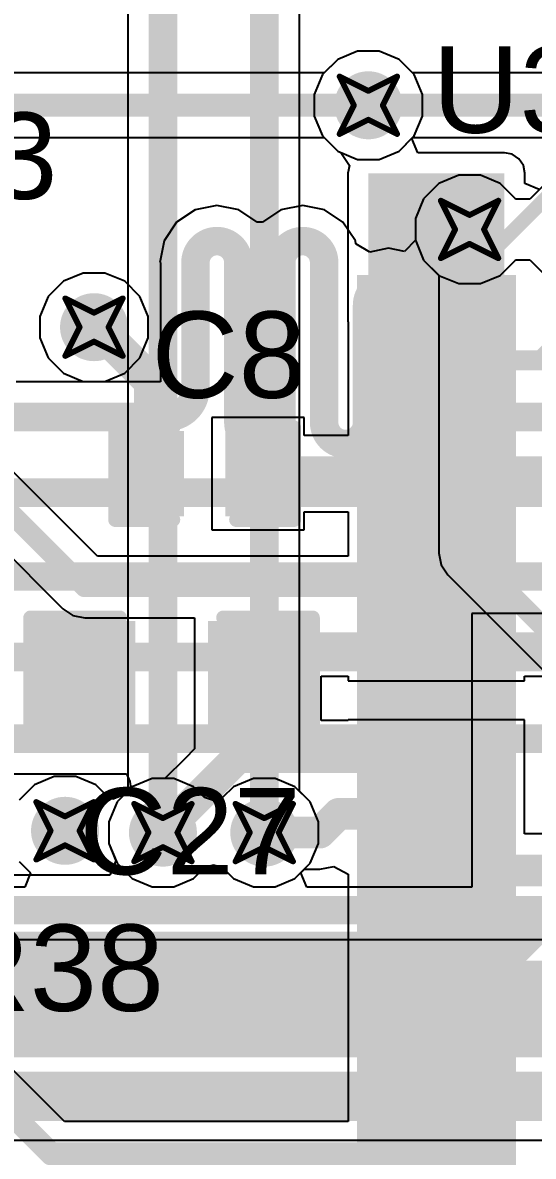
# Model space of a CAD drawing. Header units: inches. Extents: x -3 to 488, y -11 to 93.
# Drawn here: x 88.64 to 93.14, y 19.81 to 29.81 of the extents above; entities that cross this region are included whole.
import ezdxf

# ---------------------------------------------------------------- set-up
doc = ezdxf.new("R2010")
doc.units = ezdxf.units.IN
for name, color, linetype in [('Bottom Layer', 5, 'Continuous'), ('Drill Drawing', 1, 'Continuous'), ('Layer 1', 16, 'Continuous'), ('Layer 2', 76, 'Continuous'), ('Top Layer', 1, 'Continuous'), ('Top Overlay', 2, 'Continuous'), ('Top Paste', 8, 'Continuous'), ('Top Solder', 216, 'Continuous'), ('Via Holes', 16, 'Continuous')]:
    doc.layers.add(name, color=color, linetype=linetype)
doc.styles.add('Arial', font='', dxfattribs={"height": 0.2})
doc.styles.get('Arial').set_extended_font_data('Arial')

msp = doc.modelspace()

# ---------------------------------------------------------------- hatches: boundary and pattern name
at = {"layer": 'Bottom Layer'}
h = msp.add_hatch(color=5, dxfattribs=at)
edge = h.paths.add_edge_path()
edge.add_arc((91.6874976, 29.07884202), 0.2999994, 0, 360)
h = msp.add_hatch(color=5, dxfattribs=at)
edge = h.paths.add_edge_path()
edge.add_arc((92.58037617999999, 27.98362704), 0.2999994, 0, 360)
h = msp.add_hatch(color=5, dxfattribs=at)
edge = h.paths.add_edge_path()
edge.add_arc((89.26753545999999, 27.12146722), 0.2999994, 0, 360)
h = msp.add_hatch(color=5, dxfattribs=at)
edge = h.paths.add_edge_path()
edge.add_arc((89.01166348, 22.67884212), 0.2999994, 0, 360)
h = msp.add_hatch(color=5, dxfattribs=at)
edge = h.paths.add_edge_path()
edge.add_arc((89.87526348, 22.66275884), 0.2999994, 0, 360)
h = msp.add_hatch(color=5, dxfattribs=at)
edge = h.paths.add_edge_path()
edge.add_arc((90.76932062, 22.66275884), 0.2999994, 0, 360)
at = {"layer": 'Layer 1'}
h = msp.add_hatch(color=16, dxfattribs=at)
edge = h.paths.add_edge_path()
edge.add_arc((91.6874976, 29.07884202), 0.2999994, 0, 360)
h = msp.add_hatch(color=16, dxfattribs=at)
edge = h.paths.add_edge_path()
edge.add_arc((92.58037617999999, 27.98362704), 0.2999994, 0, 360)
h = msp.add_hatch(color=16, dxfattribs=at)
edge = h.paths.add_edge_path()
edge.add_arc((89.26753545999999, 27.12146722), 0.2999994, 0, 360)
h = msp.add_hatch(color=16, dxfattribs=at)
edge = h.paths.add_edge_path()
edge.add_arc((89.01166348, 22.67884212), 0.2999994, 0, 360)
h = msp.add_hatch(color=16, dxfattribs=at)
edge = h.paths.add_edge_path()
edge.add_arc((89.87526348, 22.66275884), 0.2999994, 0, 360)
h = msp.add_hatch(color=16, dxfattribs=at)
edge = h.paths.add_edge_path()
edge.add_arc((90.76932062, 22.66275884), 0.2999994, 0, 360)
at = {"layer": 'Layer 2'}
h = msp.add_hatch(color=76, dxfattribs=at)
edge = h.paths.add_edge_path()
edge.add_arc((91.6874976, 29.07884202), 0.2999994, 0, 360)
h = msp.add_hatch(color=76, dxfattribs=at)
edge = h.paths.add_edge_path()
edge.add_arc((92.58037617999999, 27.98362704), 0.2999994, 0, 360)
h = msp.add_hatch(color=76, dxfattribs=at)
edge = h.paths.add_edge_path()
edge.add_arc((89.26753545999999, 27.12146722), 0.2999994, 0, 360)
h = msp.add_hatch(color=76, dxfattribs=at)
edge = h.paths.add_edge_path()
edge.add_arc((89.01166348, 22.67884212), 0.2999994, 0, 360)
h = msp.add_hatch(color=76, dxfattribs=at)
edge = h.paths.add_edge_path()
edge.add_arc((89.87526348, 22.66275884), 0.2999994, 0, 360)
h = msp.add_hatch(color=76, dxfattribs=at)
edge = h.paths.add_edge_path()
edge.add_arc((90.76932062, 22.66275884), 0.2999994, 0, 360)
at = {"layer": 'Top Layer'}
h = msp.add_hatch(color=1, dxfattribs=at)
edge = h.paths.add_edge_path()
edge.add_arc((91.6874976, 29.07884202), 0.2999994, 0, 360)
for points in [[(91.6874976, 27.17884328), (92.88750027999998, 27.17884328), (92.88750027999998, 28.47884068), (91.6874976, 28.47884068)], [(92.88749901, 27.17884328), (91.68749887, 27.17884328), (91.68749887, 27.47884268), (92.88749901, 27.47884268)], [(92.88749901, 26.67884428), (91.68749887, 26.67884428), (91.68749887, 26.97884368), (92.88749901, 26.97884368)], [(92.88749901, 26.17884274), (91.68749887, 26.17884274), (91.68749887, 26.47884214), (92.88749901, 26.47884214)], [(89.54506348, 25.511506), (89.54506348, 26.146506), (90.00226348, 26.146506), (90.00226348, 25.511506)], [(90.48486347999999, 25.511506), (90.48486347999999, 26.146506), (90.94206348, 26.146506), (90.94206348, 25.511506)], [(92.88749901, 25.67884374), (91.68749887, 25.67884374), (91.68749887, 25.97884314), (92.88749901, 25.97884314)], [(92.88749901, 25.1788422), (91.68749887, 25.1788422), (91.68749887, 25.4788416), (92.88749901, 25.4788416)], [(92.88749901, 24.6788432), (91.68749887, 24.6788432), (91.68749887, 24.9788426), (92.88749901, 24.9788426)], [(89.57046348, 24.46971484), (89.57046348, 23.58071484), (88.80846348, 23.58071484), (88.80846348, 24.46971484)], [(91.09446347999999, 24.46971484), (91.09446347999999, 23.58071484), (90.33246348, 23.58071484), (90.33246348, 24.46971484)], [(92.88749901, 24.1788442), (91.68749887, 24.1788442), (91.68749887, 24.4788436), (92.88749901, 24.4788436)], [(92.88749901, 23.67884266), (91.68749887, 23.67884266), (91.68749887, 23.97884206), (92.88749901, 23.97884206)], [(92.88749901, 23.17884366), (91.68749887, 23.17884366), (91.68749887, 23.47884306), (92.88749901, 23.47884306)], [(92.88749901, 22.67884212), (91.68749887, 22.67884212), (91.68749887, 22.97884152), (92.88749901, 22.97884152)], [(92.88749901, 22.17884312), (91.68749887, 22.17884312), (91.68749887, 22.47884252), (92.88749901, 22.47884252)], [(92.88749901, 21.67884412), (91.68749887, 21.67884412), (91.68749887, 21.97884352), (92.88749901, 21.97884352)], [(92.88749901, 21.17884258), (91.68749887, 21.17884258), (91.68749887, 21.47884198), (92.88749901, 21.47884198)], [(92.88749901, 20.67884358), (91.68749887, 20.67884358), (91.68749887, 20.97884298), (92.88749901, 20.97884298)], [(92.88749901, 20.17884204), (91.68749887, 20.17884204), (91.68749887, 20.47884144), (92.88749901, 20.47884144)], [(92.88749901, 19.67884304), (91.68749887, 19.67884304), (91.68749887, 19.97884244), (92.88749901, 19.97884244)]]:
    msp.add_hatch(color=1, dxfattribs=at).paths.add_polyline_path(points)
h = msp.add_hatch(color=1, dxfattribs=at)
edge = h.paths.add_edge_path()
edge.add_arc((92.58037617999999, 27.98362704), 0.2999994, 0, 360)
h = msp.add_hatch(color=1, dxfattribs=at)
edge = h.paths.add_edge_path()
edge.add_arc((89.26753545999999, 27.12146722), 0.2999994, 0, 360)
h = msp.add_hatch(color=1, dxfattribs=at)
edge = h.paths.add_edge_path()
edge.add_arc((89.01166348, 22.67884212), 0.2999994, 0, 360)
h = msp.add_hatch(color=1, dxfattribs=at)
edge = h.paths.add_edge_path()
edge.add_arc((89.87526348, 22.66275884), 0.2999994, 0, 360)
h = msp.add_hatch(color=1, dxfattribs=at)
edge = h.paths.add_edge_path()
edge.add_arc((90.76932062, 22.66275884), 0.2999994, 0, 360)
at = {"layer": 'Top Paste'}
for points in [[(92.88749901, 27.17884328), (91.68749887, 27.17884328), (91.68749887, 27.47884268), (92.88749901, 27.47884268)], [(92.88749901, 26.67884428), (91.68749887, 26.67884428), (91.68749887, 26.97884368), (92.88749901, 26.97884368)], [(92.88749901, 26.17884274), (91.68749887, 26.17884274), (91.68749887, 26.47884214), (92.88749901, 26.47884214)], [(89.54506348, 25.511506), (89.54506348, 26.146506), (90.00226348, 26.146506), (90.00226348, 25.511506)], [(90.48486347999999, 25.511506), (90.48486347999999, 26.146506), (90.94206348, 26.146506), (90.94206348, 25.511506)], [(92.88749901, 25.67884374), (91.68749887, 25.67884374), (91.68749887, 25.97884314), (92.88749901, 25.97884314)], [(92.88749901, 25.1788422), (91.68749887, 25.1788422), (91.68749887, 25.4788416), (92.88749901, 25.4788416)], [(92.88749901, 24.6788432), (91.68749887, 24.6788432), (91.68749887, 24.9788426), (92.88749901, 24.9788426)], [(89.57046348, 24.46971484), (89.57046348, 23.58071484), (88.80846348, 23.58071484), (88.80846348, 24.46971484)], [(91.09446347999999, 24.46971484), (91.09446347999999, 23.58071484), (90.33246348, 23.58071484), (90.33246348, 24.46971484)], [(92.88749901, 24.1788442), (91.68749887, 24.1788442), (91.68749887, 24.4788436), (92.88749901, 24.4788436)], [(92.88749901, 23.67884266), (91.68749887, 23.67884266), (91.68749887, 23.97884206), (92.88749901, 23.97884206)], [(92.88749901, 23.17884366), (91.68749887, 23.17884366), (91.68749887, 23.47884306), (92.88749901, 23.47884306)], [(92.88749901, 22.67884212), (91.68749887, 22.67884212), (91.68749887, 22.97884152), (92.88749901, 22.97884152)], [(92.88749901, 22.17884312), (91.68749887, 22.17884312), (91.68749887, 22.47884252), (92.88749901, 22.47884252)], [(92.88749901, 21.67884412), (91.68749887, 21.67884412), (91.68749887, 21.97884352), (92.88749901, 21.97884352)], [(92.88749901, 21.17884258), (91.68749887, 21.17884258), (91.68749887, 21.47884198), (92.88749901, 21.47884198)], [(92.88749901, 20.67884358), (91.68749887, 20.67884358), (91.68749887, 20.97884298), (92.88749901, 20.97884298)], [(92.88749901, 20.17884204), (91.68749887, 20.17884204), (91.68749887, 20.47884144), (92.88749901, 20.47884144)], [(92.88749901, 19.67884304), (91.68749887, 19.67884304), (91.68749887, 19.97884244), (92.88749901, 19.97884244)]]:
    msp.add_hatch(color=8, dxfattribs=at).paths.add_polyline_path(points)
at = {"layer": 'Top Solder'}
for points in [[(92.98909901, 27.07724328), (91.58589887, 27.07724328), (91.58589887, 27.58044268), (92.98909901, 27.58044268)], [(92.98909901, 26.57724428), (91.58589887, 26.57724428), (91.58589887, 27.08044368), (92.98909901, 27.08044368)], [(92.98909901, 26.07724274), (91.58589887, 26.07724274), (91.58589887, 26.58044214), (92.98909901, 26.58044214)], [(89.48506359999999, 25.45150612), (89.48506359999999, 26.20650587999999), (90.06226335999999, 26.20650587999999), (90.06226335999999, 25.45150612)], [(90.4248636, 25.45150612), (90.4248636, 26.20650587999999), (91.00206336, 26.20650587999999), (91.00206336, 25.45150612)], [(92.98909901, 25.57724374), (91.58589887, 25.57724374), (91.58589887, 26.08044314), (92.98909901, 26.08044314)], [(92.98909901, 25.0772422), (91.58589887, 25.0772422), (91.58589887, 25.5804416), (92.98909901, 25.5804416)], [(92.98909901, 24.5772432), (91.58589887, 24.5772432), (91.58589887, 25.0804426), (92.98909901, 25.0804426)], [(89.63046336, 24.52971472), (89.63046336, 23.52071496), (88.7484636, 23.52071496), (88.7484636, 24.52971472)], [(91.15446336, 24.52971472), (91.15446336, 23.52071496), (90.2724636, 23.52071496), (90.2724636, 24.52971472)], [(92.98909901, 24.0772442), (91.58589887, 24.0772442), (91.58589887, 24.5804436), (92.98909901, 24.5804436)], [(92.98909901, 23.57724266), (91.58589887, 23.57724266), (91.58589887, 24.08044206), (92.98909901, 24.08044206)], [(92.98909901, 23.07724366), (91.58589887, 23.07724366), (91.58589887, 23.58044306), (92.98909901, 23.58044306)], [(92.98909901, 22.57724212), (91.58589887, 22.57724212), (91.58589887, 23.08044152), (92.98909901, 23.08044152)], [(92.98909901, 22.07724312), (91.58589887, 22.07724312), (91.58589887, 22.58044252), (92.98909901, 22.58044252)], [(92.98909901, 21.57724412), (91.58589887, 21.57724412), (91.58589887, 22.08044352), (92.98909901, 22.08044352)], [(92.98909901, 21.07724258), (91.58589887, 21.07724258), (91.58589887, 21.58044198), (92.98909901, 21.58044198)], [(92.98909901, 20.57724358), (91.58589887, 20.57724358), (91.58589887, 21.08044298), (92.98909901, 21.08044298)], [(92.98909901, 20.07724204), (91.58589887, 20.07724204), (91.58589887, 20.58044144), (92.98909901, 20.58044144)], [(92.98909901, 19.57724304), (91.58589887, 19.57724304), (91.58589887, 20.08044244), (92.98909901, 20.08044244)]]:
    msp.add_hatch(color=216, dxfattribs=at).paths.add_polyline_path(points)
at = {"layer": 'Via Holes'}
h = msp.add_hatch(color=7, dxfattribs=at)
edge = h.paths.add_edge_path()
edge.add_arc((91.6874976, 29.07884202), 0.1499997, 0, 360)
h = msp.add_hatch(color=7, dxfattribs=at)
edge = h.paths.add_edge_path()
edge.add_arc((92.58037617999999, 27.98362704), 0.1499997, 0, 360)
h = msp.add_hatch(color=7, dxfattribs=at)
edge = h.paths.add_edge_path()
edge.add_arc((89.26753545999999, 27.12146722), 0.1499997, 0, 360)
h = msp.add_hatch(color=7, dxfattribs=at)
edge = h.paths.add_edge_path()
edge.add_arc((89.01166348, 22.67884212), 0.1499997, 0, 360)
h = msp.add_hatch(color=7, dxfattribs=at)
edge = h.paths.add_edge_path()
edge.add_arc((89.87526348, 22.66275884), 0.1499997, 0, 360)
h = msp.add_hatch(color=7, dxfattribs=at)
edge = h.paths.add_edge_path()
edge.add_arc((90.76932062, 22.66275884), 0.1499997, 0, 360)

# ---------------------------------------------------------------- linework, layer by layer
at = {"layer": 'Bottom Layer'}
for p, q in [((91.59245842, 29.55664142), (91.41684536, 29.4839009)), ((91.78253678, 29.55664142), (91.59245842, 29.55664142)), ((91.95814983999999, 29.4839009), (91.78253678, 29.55664142)), ((91.41684536, 29.4839009), (91.28243871999999, 29.34949426)), ((92.07833502, 29.36371572), (91.95814983999999, 29.4839009)), ((91.28243871999999, 29.34949426), (91.2096982, 29.1738812)), ((95.53748736, 29.36371572), (92.07833502, 29.36371572)), ((91.2096982, 29.1738812), (91.2096982, 28.98380284)), ((91.2096982, 28.98380284), (91.28243871999999, 28.80818978)), ((91.28243871999999, 28.80818978), (91.41684536, 28.67378314)), ((91.95814983999999, 28.67378314), (92.07833502, 28.79396832)), ((92.07833502, 28.79396832), (95.41949928, 28.79396832)), ((91.41684536, 28.67378314), (91.59245842, 28.60104262)), ((91.59245842, 28.60104262), (91.78253678, 28.60104262)), ((91.78253678, 28.60104262), (91.95814983999999, 28.67378314)), ((92.48533699999999, 28.46142644), (92.30972394, 28.38868592)), ((92.67541535999999, 28.46142644), (92.48533699999999, 28.46142644)), ((92.85102841999999, 28.38868592), (92.67541535999999, 28.46142644)), ((92.30972394, 28.38868592), (92.17531729999999, 28.25427928)), ((92.98543506, 28.25427928), (92.85102841999999, 28.38868592)), ((93.24893974, 28.38868592), (93.11453309999999, 28.25427928)), ((92.17531729999999, 28.25427928), (92.10257677999999, 28.07866622)), ((92.98648408, 28.2517469), (92.98543506, 28.25427928)), ((93.11348407999999, 28.2517469), (92.98648408, 28.2517469)), ((93.11453309999999, 28.25427928), (93.11348407999999, 28.2517469)), ((92.10257677999999, 28.07866622), (92.10257677999999, 27.88858786)), ((92.10257677999999, 27.88858786), (92.17531729999999, 27.7129748)), ((92.17531729999999, 27.7129748), (92.30972394, 27.57856816)), ((92.85102841999999, 27.57856816), (92.98543506, 27.7129748)), ((92.98543506, 27.7129748), (92.98648408, 27.71550718)), ((92.98648408, 27.71550718), (93.11348407999999, 27.71550718)), ((93.11348407999999, 27.71550718), (93.11453309999999, 27.7129748)), ((93.11453309999999, 27.7129748), (93.24893974, 27.57856816)), ((88.99688322, 27.5265261), (88.86247657999999, 27.39211946)), ((89.17249627999999, 27.59926662), (88.99688322, 27.5265261)), ((89.36257463999999, 27.59926662), (89.17249627999999, 27.59926662)), ((89.5381877, 27.5265261), (89.36257463999999, 27.59926662)), ((89.67259434, 27.39211946), (89.5381877, 27.5265261)), ((92.30972394, 27.57856816), (92.48533699999999, 27.50582764)), ((92.48533699999999, 27.50582764), (92.67541535999999, 27.50582764)), ((92.67541535999999, 27.50582764), (92.85102841999999, 27.57856816)), ((88.86247657999999, 27.39211946), (88.78973606, 27.2165064)), ((89.74533485999999, 27.2165064), (89.67259434, 27.39211946)), ((88.78973606, 27.2165064), (88.78973606, 27.02642804)), ((89.74533485999999, 27.02642804), (89.74533485999999, 27.2165064)), ((88.78973606, 27.02642804), (88.86247657999999, 26.85081498)), ((89.67259434, 26.85081498), (89.74533485999999, 27.02642804)), ((88.86247657999999, 26.85081498), (88.99688322, 26.71640834)), ((89.5381877, 26.71640834), (89.67259434, 26.85081498)), ((88.99688322, 26.71640834), (89.17249627999999, 26.64366782)), ((89.36257463999999, 26.64366782), (89.5381877, 26.71640834)), ((89.17249627999999, 26.64366782), (89.36257463999999, 26.64366782)), ((94.72972164, 24.59497494), (92.59998752, 24.59497494)), ((92.59998752, 24.59497494), (92.59998752, 22.18197494)), ((88.9166243, 23.15664152), (88.74101124, 23.083901)), ((89.10670266, 23.15664152), (88.9166243, 23.15664152)), ((89.28231572, 23.083901), (89.10670266, 23.15664152)), ((89.78022429999999, 23.14055824), (89.60461124, 23.06781772)), ((89.97030266, 23.14055824), (89.78022429999999, 23.14055824)), ((90.14591571999999, 23.06781772), (89.97030266, 23.14055824)), ((90.67428144, 23.14055824), (90.49866837999998, 23.06781772)), ((90.86435979999999, 23.14055824), (90.67428144, 23.14055824)), ((91.03997285999999, 23.06781772), (90.86435979999999, 23.14055824)), ((88.74101124, 23.083901), (88.6066046, 22.94949436)), ((89.36853856, 22.99767816), (89.28231572, 23.083901)), ((89.60461124, 23.06781772), (89.53429895999999, 22.99750544)), ((90.24247382, 22.97125962), (90.14591571999999, 23.06781772)), ((90.49866837999998, 23.06781772), (90.40211028, 22.97125962)), ((91.17437949999999, 22.93341108), (91.03997285999999, 23.06781772)), ((89.43375814, 22.95645142), (89.36853856, 22.99767816)), ((89.53429895999999, 22.99750544), (89.43375814, 22.95645142)), ((90.32229077999999, 22.94645652), (90.24247382, 22.97125962)), ((90.40211028, 22.97125962), (90.32229077999999, 22.94645652)), ((91.24712002, 22.75779802), (91.17437949999999, 22.93341108)), ((91.24712002, 22.56771966), (91.24712002, 22.75779802)), ((91.17437949999999, 22.3921066), (91.24712002, 22.56771966)), ((88.6066046, 22.40818988), (88.70581954, 22.30897494)), ((88.70581954, 22.30897494), (88.65604823999999, 22.18197494)), ((91.09124784, 22.30897494), (91.17437949999999, 22.3921066)), ((91.14385377999999, 22.18197494), (91.09124784, 22.30897494)), ((88.65604823999999, 22.18197494), (83.81737618, 22.18197494)), ((92.59998752, 22.18197494), (91.14385377999999, 22.18197494))]:
    msp.add_line(p, q, dxfattribs=at)
for points, const_width in [([(91.6874976, 29.07884202), (95.53750006, 29.07884202)], 0.2032), ([(92.99864814, 21.64857494), (94.02891532, 22.67884212)], 0.2794), ([(81.35357618, 21.64857494), (92.99864814, 21.64857494)], 0.2794), ([(80.90632536, 21.02902576), (93.78385612, 21.02902576)], 0.2794), ([(76.92857613999999, 20.2599036), (94.28346903999999, 20.2599036)], 0.2794)]:
    msp.add_lwpolyline(points, dxfattribs=dict(at, const_width=const_width))
for points, const_width in [([(91.63669759999999, 29.07884202, 1), (91.7382976, 29.07884202, 1)], 0.1016), ([(92.92879814, 21.64857494, 1), (93.06849813999999, 21.64857494, 1)], 0.1397), ([(92.92879814, 21.64857494, 1), (93.06849813999999, 21.64857494, 1)], 0.1397)]:
    msp.add_lwpolyline(points, format="xyb", close=True, dxfattribs=dict(at, const_width=const_width))
at = {"layer": 'Drill Drawing', "const_width": 0.0508}
for points in [[(91.4334976, 29.33284202), (91.6874976, 29.20584202)], [(91.4334976, 29.33284202), (91.5604976, 29.07884202)], [(91.6874976, 29.20584202), (91.94149759999999, 29.33284202)], [(91.8144976, 29.07884202), (91.94149759999999, 29.33284202)], [(91.4334976, 28.82484201999999), (91.5604976, 29.07884202)], [(91.8144976, 29.07884202), (91.94149759999999, 28.82484201999999)], [(91.4334976, 28.82484201999999), (91.6874976, 28.95184202)], [(91.6874976, 28.95184202), (91.94149759999999, 28.82484201999999)], [(92.32637618, 28.23762704), (92.58037617999999, 28.11062704)], [(92.32637618, 28.23762704), (92.45337617999999, 27.98362704)], [(92.58037617999999, 28.11062704), (92.83437617999999, 28.23762704)], [(92.70737618, 27.98362704), (92.83437617999999, 28.23762704)], [(92.32637618, 27.72962704), (92.45337617999999, 27.98362704)], [(92.70737618, 27.98362704), (92.83437617999999, 27.72962704)], [(92.32637618, 27.72962704), (92.58037617999999, 27.85662704)], [(92.58037617999999, 27.85662704), (92.83437617999999, 27.72962704)], [(89.01353546, 27.37546722), (89.26753545999999, 27.24846722)], [(89.01353546, 27.37546722), (89.14053546, 27.12146722)], [(89.26753545999999, 27.24846722), (89.52153546, 27.37546722)], [(89.39453545999999, 27.12146722), (89.52153546, 27.37546722)], [(89.01353546, 26.86746722), (89.14053546, 27.12146722)], [(89.39453545999999, 27.12146722), (89.52153546, 26.86746722)], [(89.01353546, 26.86746722), (89.26753545999999, 26.99446722)], [(89.26753545999999, 26.99446722), (89.52153546, 26.86746722)], [(88.75766348, 22.93284212), (89.01166348, 22.80584212)], [(88.75766348, 22.93284212), (88.88466348, 22.67884212)], [(89.01166348, 22.80584212), (89.26566348, 22.93284212)], [(89.13866347999999, 22.67884212), (89.26566348, 22.93284212)], [(89.62126348, 22.91675884), (89.87526348, 22.78975884)], [(89.62126348, 22.91675884), (89.74826347999999, 22.66275884)], [(89.87526348, 22.78975884), (90.12926347999999, 22.91675884)], [(90.00226348, 22.66275884), (90.12926347999999, 22.91675884)], [(90.51532061999998, 22.91675884), (90.76932062, 22.78975884)], [(90.51532061999998, 22.91675884), (90.64232061999999, 22.66275884)], [(90.76932062, 22.78975884), (91.02332061999999, 22.91675884)], [(90.89632062, 22.66275884), (91.02332061999999, 22.91675884)], [(88.75766348, 22.42484212), (88.88466348, 22.67884212)], [(89.13866347999999, 22.67884212), (89.26566348, 22.42484212)], [(89.62126348, 22.40875884), (89.74826347999999, 22.66275884)], [(90.00226348, 22.66275884), (90.12926347999999, 22.40875884)], [(90.51532061999998, 22.40875884), (90.64232061999999, 22.66275884)], [(90.89632062, 22.66275884), (91.02332061999999, 22.40875884)], [(88.75766348, 22.42484212), (89.01166348, 22.55184212)], [(89.01166348, 22.55184212), (89.26566348, 22.42484212)], [(89.62126348, 22.40875884), (89.87526348, 22.53575884)], [(89.87526348, 22.53575884), (90.12926347999999, 22.40875884)], [(90.51532061999998, 22.40875884), (90.76932062, 22.53575884)], [(90.76932062, 22.53575884), (91.02332061999999, 22.40875884)]]:
    msp.add_lwpolyline(points, dxfattribs=at)
at = {"layer": 'Drill Drawing', "const_width": 0.0254}
for points in [[(91.4207976, 29.33284202, 1), (91.44619759999999, 29.33284202, 1)], [(91.4207976, 29.33284202, 1), (91.44619759999999, 29.33284202, 1)], [(91.9287976, 29.33284202, 1), (91.9541976, 29.33284202, 1)], [(91.9287976, 29.33284202, 1), (91.9541976, 29.33284202, 1)], [(91.67479759999999, 29.20584202, 1), (91.7001976, 29.20584202, 1)], [(91.67479759999999, 29.20584202, 1), (91.7001976, 29.20584202, 1)], [(91.5477976, 29.07884202, 1), (91.57319759999999, 29.07884202, 1)], [(91.5477976, 29.07884202, 1), (91.57319759999999, 29.07884202, 1)], [(91.80179759999999, 29.07884202, 1), (91.82719759999999, 29.07884202, 1)], [(91.80179759999999, 29.07884202, 1), (91.82719759999999, 29.07884202, 1)], [(91.67479759999999, 28.95184202, 1), (91.7001976, 28.95184202, 1)], [(91.67479759999999, 28.95184202, 1), (91.7001976, 28.95184202, 1)], [(91.4207976, 28.82484201999999, 1), (91.44619759999999, 28.82484201999999, 1)], [(91.4207976, 28.82484201999999, 1), (91.44619759999999, 28.82484201999999, 1)], [(91.9287976, 28.82484201999999, 1), (91.9541976, 28.82484201999999, 1)], [(91.9287976, 28.82484201999999, 1), (91.9541976, 28.82484201999999, 1)], [(92.31367617999999, 28.23762704, 1), (92.33907617999999, 28.23762704, 1)], [(92.31367617999999, 28.23762704, 1), (92.33907617999999, 28.23762704, 1)], [(92.82167618, 28.23762704, 1), (92.84707617999999, 28.23762704, 1)], [(92.82167618, 28.23762704, 1), (92.84707617999999, 28.23762704, 1)], [(92.56767617999999, 28.11062704, 1), (92.59307618, 28.11062704, 1)], [(92.56767617999999, 28.11062704, 1), (92.59307618, 28.11062704, 1)], [(92.44067618, 27.98362704, 1), (92.46607618, 27.98362704, 1)], [(92.44067618, 27.98362704, 1), (92.46607618, 27.98362704, 1)], [(92.69467618, 27.98362704, 1), (92.72007617999999, 27.98362704, 1)], [(92.69467618, 27.98362704, 1), (92.72007617999999, 27.98362704, 1)], [(92.56767617999999, 27.85662704, 1), (92.59307618, 27.85662704, 1)], [(92.56767617999999, 27.85662704, 1), (92.59307618, 27.85662704, 1)], [(92.31367617999999, 27.72962704, 1), (92.33907617999999, 27.72962704, 1)], [(92.31367617999999, 27.72962704, 1), (92.33907617999999, 27.72962704, 1)], [(92.82167618, 27.72962704, 1), (92.84707617999999, 27.72962704, 1)], [(92.82167618, 27.72962704, 1), (92.84707617999999, 27.72962704, 1)], [(89.00083545999999, 27.37546722, 1), (89.02623546, 27.37546722, 1)], [(89.00083545999999, 27.37546722, 1), (89.02623546, 27.37546722, 1)], [(89.50883546, 27.37546722, 1), (89.53423545999999, 27.37546722, 1)], [(89.50883546, 27.37546722, 1), (89.53423545999999, 27.37546722, 1)], [(89.25483546, 27.24846722, 1), (89.28023546, 27.24846722, 1)], [(89.25483546, 27.24846722, 1), (89.28023546, 27.24846722, 1)], [(89.12783545999999, 27.12146722, 1), (89.15323546, 27.12146722, 1)], [(89.12783545999999, 27.12146722, 1), (89.15323546, 27.12146722, 1)], [(89.38183545999999, 27.12146722, 1), (89.40723546, 27.12146722, 1)], [(89.38183545999999, 27.12146722, 1), (89.40723546, 27.12146722, 1)], [(89.25483546, 26.99446722, 1), (89.28023546, 26.99446722, 1)], [(89.25483546, 26.99446722, 1), (89.28023546, 26.99446722, 1)], [(89.00083545999999, 26.86746722, 1), (89.02623546, 26.86746722, 1)], [(89.00083545999999, 26.86746722, 1), (89.02623546, 26.86746722, 1)], [(89.50883546, 26.86746722, 1), (89.53423545999999, 26.86746722, 1)], [(89.50883546, 26.86746722, 1), (89.53423545999999, 26.86746722, 1)], [(88.74496348, 22.93284212, 1), (88.77036347999999, 22.93284212, 1)], [(88.74496348, 22.93284212, 1), (88.77036347999999, 22.93284212, 1)], [(89.25296347999999, 22.93284212, 1), (89.27836348, 22.93284212, 1)], [(89.25296347999999, 22.93284212, 1), (89.27836348, 22.93284212, 1)], [(89.60856347999999, 22.91675884, 1), (89.63396348, 22.91675884, 1)], [(89.60856347999999, 22.91675884, 1), (89.63396348, 22.91675884, 1)], [(90.11656348, 22.91675884, 1), (90.14196348, 22.91675884, 1)], [(90.11656348, 22.91675884, 1), (90.14196348, 22.91675884, 1)], [(90.50262062, 22.91675884, 1), (90.52802061999999, 22.91675884, 1)], [(90.50262062, 22.91675884, 1), (90.52802061999999, 22.91675884, 1)], [(91.01062062, 22.91675884, 1), (91.03602061999999, 22.91675884, 1)], [(91.01062062, 22.91675884, 1), (91.03602061999999, 22.91675884, 1)], [(88.99896347999999, 22.80584212, 1), (89.02436348, 22.80584212, 1)], [(88.99896347999999, 22.80584212, 1), (89.02436348, 22.80584212, 1)], [(89.86256347999999, 22.78975884, 1), (89.88796348, 22.78975884, 1)], [(89.86256347999999, 22.78975884, 1), (89.88796348, 22.78975884, 1)], [(90.75662061999999, 22.78975884, 1), (90.78202062, 22.78975884, 1)], [(90.75662061999999, 22.78975884, 1), (90.78202062, 22.78975884, 1)], [(88.87196347999999, 22.67884212, 1), (88.89736348, 22.67884212, 1)], [(88.87196347999999, 22.67884212, 1), (88.89736348, 22.67884212, 1)], [(89.12596348, 22.67884212, 1), (89.15136348, 22.67884212, 1)], [(89.12596348, 22.67884212, 1), (89.15136348, 22.67884212, 1)], [(89.73556348, 22.66275884, 1), (89.76096348, 22.66275884, 1)], [(89.73556348, 22.66275884, 1), (89.76096348, 22.66275884, 1)], [(89.98956347999999, 22.66275884, 1), (90.01496347999999, 22.66275884, 1)], [(89.98956347999999, 22.66275884, 1), (90.01496347999999, 22.66275884, 1)], [(90.62962062, 22.66275884, 1), (90.65502061999999, 22.66275884, 1)], [(90.62962062, 22.66275884, 1), (90.65502061999999, 22.66275884, 1)], [(90.88362062, 22.66275884, 1), (90.90902061999999, 22.66275884, 1)], [(90.88362062, 22.66275884, 1), (90.90902061999999, 22.66275884, 1)], [(88.99896347999999, 22.55184212, 1), (89.02436348, 22.55184212, 1)], [(88.99896347999999, 22.55184212, 1), (89.02436348, 22.55184212, 1)], [(89.86256347999999, 22.53575884, 1), (89.88796348, 22.53575884, 1)], [(89.86256347999999, 22.53575884, 1), (89.88796348, 22.53575884, 1)], [(90.75662061999999, 22.53575884, 1), (90.78202062, 22.53575884, 1)], [(90.75662061999999, 22.53575884, 1), (90.78202062, 22.53575884, 1)], [(88.74496348, 22.42484212, 1), (88.77036347999999, 22.42484212, 1)], [(88.74496348, 22.42484212, 1), (88.77036347999999, 22.42484212, 1)], [(89.25296347999999, 22.42484212, 1), (89.27836348, 22.42484212, 1)], [(89.25296347999999, 22.42484212, 1), (89.27836348, 22.42484212, 1)], [(89.60856347999999, 22.40875884, 1), (89.63396348, 22.40875884, 1)], [(89.60856347999999, 22.40875884, 1), (89.63396348, 22.40875884, 1)], [(90.11656348, 22.40875884, 1), (90.14196348, 22.40875884, 1)], [(90.11656348, 22.40875884, 1), (90.14196348, 22.40875884, 1)], [(90.50262062, 22.40875884, 1), (90.52802061999999, 22.40875884, 1)], [(90.50262062, 22.40875884, 1), (90.52802061999999, 22.40875884, 1)], [(91.01062062, 22.40875884, 1), (91.03602061999999, 22.40875884, 1)], [(91.01062062, 22.40875884, 1), (91.03602061999999, 22.40875884, 1)]]:
    msp.add_lwpolyline(points, format="xyb", close=True, dxfattribs=at)
at = {"layer": 'Layer 1'}
for p, q in [((91.59245842, 29.55664142), (91.41684536, 29.4839009)), ((91.78253678, 29.55664142), (91.59245842, 29.55664142)), ((91.95814983999999, 29.4839009), (91.78253678, 29.55664142)), ((91.41684536, 29.4839009), (91.28243871999999, 29.34949426)), ((92.09255648, 29.34949426), (91.95814983999999, 29.4839009)), ((91.28243871999999, 29.34949426), (91.2096982, 29.1738812)), ((92.165297, 29.1738812), (92.09255648, 29.34949426)), ((91.2096982, 29.1738812), (91.2096982, 28.98380284)), ((92.165297, 28.98380284), (92.165297, 29.1738812)), ((91.2096982, 28.98380284), (91.28243871999999, 28.80818978)), ((92.09255648, 28.80818978), (92.165297, 28.98380284)), ((91.28243871999999, 28.80818978), (91.41684536, 28.67378314)), ((91.95814983999999, 28.67378314), (92.09255648, 28.80818978)), ((91.41684536, 28.67378314), (91.59245842, 28.60104262)), ((91.59245842, 28.60104262), (91.78253678, 28.60104262)), ((91.78253678, 28.60104262), (91.95814983999999, 28.67378314)), ((92.48533699999999, 28.46142644), (92.30972394, 28.38868592)), ((92.67541535999999, 28.46142644), (92.48533699999999, 28.46142644)), ((92.85102841999999, 28.38868592), (92.67541535999999, 28.46142644)), ((92.30972394, 28.38868592), (92.17531729999999, 28.25427928)), ((92.98543506, 28.25427928), (92.85102841999999, 28.38868592)), ((93.24893974, 28.38868592), (93.11453309999999, 28.25427928)), ((92.17531729999999, 28.25427928), (92.10257677999999, 28.07866622)), ((92.98648408, 28.2517469), (92.98543506, 28.25427928)), ((93.11348407999999, 28.2517469), (92.98648408, 28.2517469)), ((93.11453309999999, 28.25427928), (93.11348407999999, 28.2517469)), ((90.15928374, 28.15554694), (89.9962894, 28.04663682)), ((90.35154904, 28.19379172), (90.15928374, 28.15554694)), ((90.54381434, 28.15554694), (90.35154904, 28.19379172)), ((90.70680614, 28.04663682), (90.54381434, 28.15554694)), ((90.91620374, 28.15554694), (90.75321194, 28.04663682)), ((91.10846903999999, 28.19379172), (90.91620374, 28.15554694)), ((91.30073433999999, 28.15554694), (91.10846903999999, 28.19379172)), ((91.46372868, 28.04663682), (91.30073433999999, 28.15554694)), ((89.9962894, 28.04663682), (89.88737927999999, 27.88364248)), ((90.75321194, 28.04663682), (90.70680614, 28.04663682)), ((91.5726388, 27.88364248), (91.46372868, 28.04663682)), ((92.10257677999999, 28.07866622), (92.10257677999999, 27.8885904)), ((89.88737927999999, 27.88364248), (89.8491345, 27.69137718)), ((91.57798804, 27.8567515), (91.5726388, 27.88364248)), ((91.69978612, 27.78450882), (91.57798804, 27.8567515)), ((91.86538904, 27.81745008), (91.69978612, 27.78450882)), ((92.00617869999999, 27.78944404), (91.86538904, 27.81745008)), ((92.10257677999999, 27.8885904), (92.00617869999999, 27.78944404)), ((89.8491345, 27.69137718), (89.8528429, 27.69137718)), ((89.8528429, 27.69137718), (89.8528429, 26.63831858)), ((89.8528429, 26.63831858), (88.57949518, 26.63831858)), ((87.5342801, 23.1823387), (89.55319655999999, 23.1823387)), ((89.55319655999999, 23.1823387), (89.58402453999999, 23.1136698)), ((89.58402453999999, 23.1136698), (89.59213222, 23.0553387)), ((89.59213222, 23.0553387), (89.47020459999999, 22.93341108)), ((89.47020459999999, 22.93341108), (89.39746407999999, 22.75779802)), ((89.39746407999999, 22.75779802), (89.39746407999999, 22.56771966)), ((89.39746407999999, 22.56771966), (89.4605907, 22.41531712)), ((89.4605907, 22.41531712), (89.40805841999999, 22.28831712)), ((89.40805841999999, 22.28831712), (87.64579372, 22.28831712))]:
    msp.add_line(p, q, dxfattribs=at)
at = {"layer": 'Layer 1', "const_width": 0.25146}
for points in [[(90.16231904, 27.69137718, -0.9999999999999999), (90.54077903999999, 27.69137718)], [(90.91923904, 27.69137718, -0.9999999999999999), (91.29769904, 27.69137718)], [(91.67615904, 27.31503554, -0.9999999999999999), (92.05461903999999, 27.31503554)], [(88.52147903999999, 26.32884244, -0.4142135623730951), (88.27001904, 26.58030244)], [(90.16231904, 26.58030244, -0.4142135623730951), (89.91085903999999, 26.32884244)], [(92.30607904, 26.32884244, -0.4142135623730951), (92.05461903999999, 26.58030244)], [(90.91923904, 26.28026494, -0.9999999999999999), (90.54077903999999, 26.28026494)], [(91.67615904, 26.28026494, -0.9999999999999999), (91.29769904, 26.28026494)]]:
    msp.add_lwpolyline(points, format="xyb", dxfattribs=at)
for points in [[(90.16231904, 26.58030244), (90.16231904, 27.69137718)], [(90.54077903999999, 26.28026494), (90.54077903999999, 27.69137718)], [(90.91923904, 26.28026494), (90.91923904, 27.69137718)], [(91.29769904, 26.28026494), (91.29769904, 27.69137718)], [(91.67615904, 26.28026494), (91.67615904, 27.31503554)], [(92.05461903999999, 26.58030244), (92.05461903999999, 27.31503554)], [(88.52147903999999, 26.32884244), (89.91085903999999, 26.32884244)], [(92.30607904, 26.32884244), (97.51233481999999, 26.32884244)], [(82.55163322, 25.66177494), (94.76477618, 25.66177494)], [(77.87731693999999, 24.9222895), (95.13094765999999, 24.9222895)], [(76.03763812, 24.21163306), (96.45399556, 24.21163306)], [(75.92893628, 23.49181484), (102.35045316, 23.49181484)], [(80.66059051999999, 21.97884098), (103.6254976, 21.97884098)], [(76.48485337999999, 21.20104218), (100.96237618, 21.20104218)], [(76.44148288, 20.42918444), (97.79557022, 20.42918444)]]:
    msp.add_lwpolyline(points, dxfattribs=at)
at = {"layer": 'Layer 1', "const_width": 0.12573}
for points in [[(90.09945404, 27.69137718, 1), (90.22518404, 27.69137718, 1)], [(90.09945404, 27.69137718, 1), (90.22518404, 27.69137718, 1)], [(90.47791403999999, 27.69137718, 1), (90.60364403999999, 27.69137718, 1)], [(90.47791403999999, 27.69137718, 1), (90.60364403999999, 27.69137718, 1)], [(90.85637403999999, 27.69137718, 1), (90.98210404, 27.69137718, 1)], [(90.85637403999999, 27.69137718, 1), (90.98210404, 27.69137718, 1)], [(91.23483404, 27.69137718, 1), (91.36056404, 27.69137718, 1)], [(91.23483404, 27.69137718, 1), (91.36056404, 27.69137718, 1)], [(91.61329404, 27.31503554, 1), (91.73902404, 27.31503554, 1)], [(91.61329404, 27.31503554, 1), (91.73902404, 27.31503554, 1)], [(91.99175403999999, 27.31503554, 1), (92.11748404, 27.31503554, 1)], [(91.99175403999999, 27.31503554, 1), (92.11748404, 27.31503554, 1)], [(90.09945404, 26.58030244, 1), (90.22518404, 26.58030244, 1)], [(90.09945404, 26.58030244, 1), (90.22518404, 26.58030244, 1)], [(91.99175403999999, 26.58030244, 1), (92.11748404, 26.58030244, 1)], [(91.99175403999999, 26.58030244, 1), (92.11748404, 26.58030244, 1)], [(88.45861404, 26.32884244, 1), (88.58434403999999, 26.32884244, 1)], [(88.45861404, 26.32884244, 1), (88.58434403999999, 26.32884244, 1)], [(89.84799403999999, 26.32884244, 1), (89.97372404, 26.32884244, 1)], [(89.84799403999999, 26.32884244, 1), (89.97372404, 26.32884244, 1)], [(90.47791403999999, 26.28026494, 1), (90.60364403999999, 26.28026494, 1)], [(90.47791403999999, 26.28026494, 1), (90.60364403999999, 26.28026494, 1)], [(90.85637403999999, 26.28026494, 1), (90.98210404, 26.28026494, 1)], [(90.85637403999999, 26.28026494, 1), (90.98210404, 26.28026494, 1)], [(91.23483404, 26.28026494, 1), (91.36056404, 26.28026494, 1)], [(91.23483404, 26.28026494, 1), (91.36056404, 26.28026494, 1)], [(91.61329404, 26.28026494, 1), (91.73902404, 26.28026494, 1)], [(91.61329404, 26.28026494, 1), (91.73902404, 26.28026494, 1)], [(92.24321404, 26.32884244, 1), (92.36894404, 26.32884244, 1)], [(92.24321404, 26.32884244, 1), (92.36894404, 26.32884244, 1)]]:
    msp.add_lwpolyline(points, format="xyb", close=True, dxfattribs=at)
at = {"layer": 'Layer 2'}
for p, q in [((91.07879675999999, 23.02899382), (91.07879675999999, 31.29769712)), ((89.56578734, 30.85488368), (89.56578734, 23.02899382)), ((91.59245842, 29.55664142), (91.41684536, 29.4839009)), ((91.78253678, 29.55664142), (91.59245842, 29.55664142)), ((91.95814983999999, 29.4839009), (91.78253678, 29.55664142)), ((91.41684536, 29.4839009), (91.28243871999999, 29.34949426)), ((92.09255648, 29.34949426), (91.95814983999999, 29.4839009)), ((91.28243871999999, 29.34949426), (91.2096982, 29.1738812)), ((92.165297, 29.1738812), (92.09255648, 29.34949426)), ((91.2096982, 29.1738812), (91.2096982, 28.98380284)), ((92.165297, 28.98380284), (92.165297, 29.1738812)), ((91.2096982, 28.98380284), (91.28243871999999, 28.80818978)), ((92.09255648, 28.80818978), (92.165297, 28.98380284)), ((91.28243871999999, 28.80818978), (91.41684536, 28.67378314)), ((91.95814983999999, 28.67378314), (92.09255648, 28.80818978)), ((91.41684536, 28.67378314), (91.59245842, 28.60104262)), ((91.59245842, 28.60104262), (91.78253678, 28.60104262)), ((91.78253678, 28.60104262), (91.95814983999999, 28.67378314)), ((92.48533699999999, 28.46142644), (92.30972394, 28.38868592)), ((92.67541535999999, 28.46142644), (92.48533699999999, 28.46142644)), ((92.85102841999999, 28.38868592), (92.67541535999999, 28.46142644)), ((92.30972394, 28.38868592), (92.17531729999999, 28.25427928)), ((92.98543506, 28.25427928), (92.85102841999999, 28.38868592)), ((93.24893974, 28.38868592), (93.11453309999999, 28.25427928)), ((92.17531729999999, 28.25427928), (92.10257677999999, 28.07866622)), ((92.98648408, 28.2517469), (92.98543506, 28.25427928)), ((93.11348407999999, 28.2517469), (92.98648408, 28.2517469)), ((93.11453309999999, 28.25427928), (93.11348407999999, 28.2517469)), ((92.10257677999999, 28.07866622), (92.10257677999999, 27.88858786)), ((92.10257677999999, 27.88858786), (92.17531729999999, 27.7129748)), ((92.17531729999999, 27.7129748), (92.3084514, 27.5798407)), ((92.3084514, 27.5798407), (92.3084514, 25.12837494)), ((92.3084514, 25.12837494), (92.32914985999999, 25.02431368)), ((92.32914985999999, 25.02431368), (92.38809564, 24.9360944)), ((92.38809564, 24.9360944), (94.02465574, 23.2995343)), ((89.56578734, 23.02899382), (89.47020459999999, 22.93341108)), ((91.17437949999999, 22.93341108), (91.07879675999999, 23.02899382)), ((89.47020459999999, 22.93341108), (89.39746407999999, 22.75779802)), ((91.24712002, 22.75779802), (91.17437949999999, 22.93341108)), ((89.39746407999999, 22.75779802), (89.39746407999999, 22.56771966)), ((91.24712002, 22.56771966), (91.24712002, 22.75779802)), ((89.39746407999999, 22.56771966), (89.47020459999999, 22.3921066)), ((91.17437949999999, 22.3921066), (91.24712002, 22.56771966)), ((89.47020459999999, 22.3921066), (89.60461124, 22.25769996)), ((90.14591571999999, 22.25769996), (90.24247382, 22.35425806)), ((90.24247382, 22.35425806), (90.32229331999999, 22.37906116)), ((90.32229331999999, 22.37906116), (90.40211028, 22.35425806)), ((90.40211028, 22.35425806), (90.49866837999998, 22.25769996)), ((91.03997285999999, 22.25769996), (91.17437949999999, 22.3921066)), ((89.60461124, 22.25769996), (89.78022429999999, 22.18495944)), ((89.97030266, 22.18495944), (90.14591571999999, 22.25769996)), ((90.49866837999998, 22.25769996), (90.67428144, 22.18495944)), ((90.86435979999999, 22.18495944), (91.03997285999999, 22.25769996)), ((89.78022429999999, 22.18495944), (89.97030266, 22.18495944)), ((90.67428144, 22.18495944), (90.86435979999999, 22.18495944)), ((97.85424929999999, 21.7160475), (83.60447084, 21.7160475)), ((77.42600465999999, 19.95042746), (96.70464276, 19.95042746))]:
    msp.add_line(p, q, dxfattribs=at)
for points, const_width in [([(90.76932062, 22.66275884), (90.76932062, 31.29770982)], 0.25146), ([(89.87526348, 22.66275884), (89.87526348, 30.98307494)], 0.25146), ([(92.58037617999999, 25.12837494), (92.58037617999999, 27.98362704)], 0.1778), ([(92.58037617999999, 25.12837494), (94.21693627999998, 23.49181484)], 0.1778), ([(84.05065739999999, 21.40657136), (97.85426199999999, 21.40657136)], 0.25146), ([(77.91222416, 20.80523906), (97.26145902, 20.80523906)], 0.25146), ([(77.42599195999999, 20.2599036), (96.83283401999999, 20.2599036)], 0.25146)]:
    msp.add_lwpolyline(points, dxfattribs=dict(at, const_width=const_width))
for points, const_width in [([(92.53592617999999, 27.98362704, 1), (92.62482617999999, 27.98362704, 1)], 0.0889), ([(92.53592617999999, 25.12837494, 1), (92.62482617999999, 25.12837494, 1)], 0.0889), ([(92.53592617999999, 25.12837494, 1), (92.62482617999999, 25.12837494, 1)], 0.0889), ([(89.81239848, 22.66275884, 1), (89.93812848, 22.66275884, 1)], 0.12573), ([(90.70645562, 22.66275884, 1), (90.83218561999999, 22.66275884, 1)], 0.12573)]:
    msp.add_lwpolyline(points, format="xyb", close=True, dxfattribs=dict(at, const_width=const_width))
at = {"layer": 'Top Layer'}
for p, q in [((91.59245842, 29.55664142), (91.41684536, 29.4839009)), ((91.78253678, 29.55664142), (91.59245842, 29.55664142)), ((91.95814983999999, 29.4839009), (91.78253678, 29.55664142)), ((91.41684536, 29.4839009), (91.29666018, 29.36371572)), ((92.09255648, 29.34949426), (91.95814983999999, 29.4839009)), ((91.29666018, 29.36371572), (88.17910481999999, 29.36371572)), ((92.165297, 29.1738812), (92.09255648, 29.34949426)), ((92.165297, 28.98380284), (92.165297, 29.1738812)), ((92.09255648, 28.80818978), (92.165297, 28.98380284)), ((92.07148972, 28.78712302), (92.09255648, 28.80818978)), ((88.06111674, 28.79396832), (91.29666018, 28.79396832)), ((91.29666018, 28.79396832), (91.41684536, 28.67378314)), ((92.12409566, 28.66012302), (92.07148972, 28.78712302)), ((91.41684536, 28.67378314), (91.44373125999999, 28.66264524)), ((91.44373125999999, 28.66264524), (91.52001508, 28.54821062)), ((92.88750027999998, 28.66012302), (92.12409566, 28.66012302)), ((92.95687276, 28.6463232), (92.88750027999998, 28.66012302)), ((93.01568646, 28.60702685999999), (92.95687276, 28.6463232)), ((93.05498279999999, 28.54821316), (93.01568646, 28.60702685999999)), ((91.52001508, 28.54821062), (91.50621525999999, 28.47884068)), ((93.06878262, 28.47884068), (93.05498279999999, 28.54821316)), ((91.50621525999999, 28.47884068), (91.50621525999999, 27.17884328)), ((93.06878262, 28.38813474), (93.06878262, 28.47884068)), ((93.19578262, 28.3355288), (93.06878262, 28.38813474)), ((91.50621525999999, 27.17884328), (91.50970013999999, 27.1613249)), ((91.50970013999999, 27.1613249), (91.50970013999999, 26.16551282)), ((89.29767509999999, 25.10076768), (87.84493734, 26.55350798)), ((91.11986347999999, 26.324306), (90.30706348, 26.324306)), ((90.30706348, 26.324306), (90.30706348, 25.333706)), ((91.11986347999999, 26.16551282), (91.11986347999999, 26.324306)), ((91.50970013999999, 26.16551282), (91.11986347999999, 26.16551282)), ((87.5400205, 26.08930266), (88.99275571999999, 24.63656998)), ((91.11986347999999, 25.333706), (91.11986347999999, 25.49217406)), ((91.11986347999999, 25.49217406), (91.50970013999999, 25.49217406)), ((91.50970013999999, 25.49217406), (91.50970013999999, 25.10076768)), ((90.30706348, 25.333706), (91.11986347999999, 25.333706)), ((91.50970013999999, 25.10076768), (89.29767509999999, 25.10076768)), ((88.99275571999999, 24.63656998), (88.9927608, 24.63656236)), ((88.9927608, 24.63656236), (89.08098007999999, 24.57761658)), ((89.08098007999999, 24.57761658), (89.18504134, 24.55691812)), ((89.18504134, 24.55691812), (90.15466348, 24.55691812)), ((90.15466348, 24.55691812), (90.15466348, 23.40291992)), ((91.27226347999999, 23.65256382), (91.27226347999999, 24.0439702)), ((91.27226347999999, 24.0439702), (91.50970013999999, 24.0439702)), ((91.50970013999999, 24.0439702), (91.50970013999999, 24.0010442)), ((91.50970013999999, 24.0010442), (93.06529773999999, 24.0010442)), ((93.06529773999999, 24.0010442), (93.06529773999999, 24.0439702)), ((93.06529773999999, 24.0439702), (97.23748904, 24.0439702)), ((91.50970013999999, 23.65256382), (91.27226347999999, 23.65256382)), ((93.06529773999999, 23.65664306), (91.50970013999999, 23.65664306)), ((91.50970013999999, 23.65664306), (91.50970013999999, 23.65256382)), ((93.06529773999999, 22.65256328), (93.06529773999999, 23.65664306)), ((90.1546584, 23.40291738), (90.07005353999999, 23.3171746)), ((90.15466094, 23.40291738), (90.1546584, 23.40291738)), ((90.15466348, 23.40291992), (90.15466094, 23.40291738)), ((90.07005353999999, 23.3171746), (89.89343717999999, 23.14055824)), ((89.78022429999999, 23.14055824), (89.60461124, 23.06781772)), ((89.89343717999999, 23.14055824), (89.78022429999999, 23.14055824)), ((89.60461124, 23.06781772), (89.47020459999999, 22.93341108)), ((89.47020459999999, 22.93341108), (89.39746407999999, 22.75779802)), ((89.39746407999999, 22.75779802), (89.39746407999999, 22.56771966)), ((93.54482687999999, 22.65256328), (93.06529773999999, 22.65256328)), ((89.39746407999999, 22.56771966), (89.47020459999999, 22.3921066)), ((89.47020459999999, 22.3921066), (89.60461124, 22.25769996)), ((90.14591571999999, 22.25769996), (90.24247382, 22.35425806)), ((90.24247382, 22.35425806), (90.32229331999999, 22.37906116)), ((90.32229331999999, 22.37906116), (90.40211028, 22.35425806)), ((90.40211028, 22.35425806), (90.49866837999998, 22.25769996)), ((91.03997285999999, 22.25769996), (91.12131128, 22.33903838)), ((91.12131128, 22.33903838), (91.25956348, 22.33903838)), ((91.25956348, 22.33903838), (91.38344436, 22.36367892)), ((91.38344436, 22.36367892), (91.50970013999999, 22.29529704)), ((89.60461124, 22.25769996), (89.78022429999999, 22.18495944)), ((89.97030266, 22.18495944), (90.14591571999999, 22.25769996)), ((90.49866837999998, 22.25769996), (90.67428144, 22.18495944)), ((90.86435979999999, 22.18495944), (91.03997285999999, 22.25769996)), ((91.50970013999999, 22.29529704), (91.50970013999999, 21.00104258)), ((89.78022429999999, 22.18495944), (89.97030266, 22.18495944)), ((90.67428144, 22.18495944), (90.86435979999999, 22.18495944)), ((91.50970013999999, 21.00104258), (91.50970013999999, 20.11371644)), ((89.00737595999999, 20.11371644), (88.37324972, 20.74784522)), ((91.50970013999999, 20.11371644), (89.00737595999999, 20.11371644))]:
    msp.add_line(p, q, dxfattribs=at)
for points, const_width in [([(88.06110404, 29.07884202), (91.6874976, 29.07884202)], 0.2032), ([(89.29293546, 27.12146722), (89.77350091999999, 26.64090176)], 0.3048), ([(93.21404521999999, 26.82884398), (93.51959198, 27.13439074)], 0.1778), ([(92.28749893999999, 26.82884398), (93.21404521999999, 26.82884398)], 0.1778), ([(89.77350091999999, 25.82916856), (89.77350091999999, 26.64090176)], 0.3048), ([(87.6526568, 26.36122744), (89.18504134, 24.8288429)], 0.1778), ([(92.28749893999999, 26.32884244), (93.23629054, 26.32884244)], 0.1778), ([(90.71346348, 25.829006), (90.71362604, 25.82884344)], 0.3048), ([(90.71362604, 25.82884344), (92.28749893999999, 25.82884344)], 0.3048), ([(92.28749893999999, 25.82884344), (93.88750082, 25.82884344)], 0.3048), ([(89.18504134, 24.8288429), (92.28749893999999, 24.8288429)], 0.1778), ([(90.52296347999999, 24.3288439), (92.28749893999999, 24.3288439)], 0.2032), ([(92.28749893999999, 24.3288439), (97.23750174, 24.3288439)], 0.2032), ([(89.87435416, 22.66366562), (90.53953189999999, 23.32884336)], 0.2794), ([(90.53953189999999, 23.32884336), (92.28749893999999, 23.32884336)], 0.2794), ([(91.25956348, 22.66275884), (91.42564646, 22.82884182)], 0.2794), ([(91.42564646, 22.82884182), (92.28749893999999, 22.82884182)], 0.2794), ([(90.76932062, 22.66275884), (91.25956348, 22.66275884)], 0.2794), ([(92.28749893999999, 22.32884282), (93.67891602, 22.32884282)], 0.2794), ([(92.28749893999999, 21.82884382), (96.14339165999999, 21.82884382)], 0.2794), ([(92.28749893999999, 21.32884228), (96.51279148, 21.32884228)], 0.2794), ([(92.28749893999999, 20.82884328), (97.31143098, 20.82884328)], 0.2794), ([(88.17181247999999, 20.54640798), (88.88937772, 19.82884274)], 0.2032), ([(92.28749893999999, 20.32884174), (93.69720148, 20.32884174)], 0.1778), ([(88.88937772, 19.82884274), (92.28749893999999, 19.82884274)], 0.2032)]:
    msp.add_lwpolyline(points, dxfattribs=dict(at, const_width=const_width))
for points, const_width in [([(91.63669759999999, 29.07884202, 1), (91.7382976, 29.07884202, 1)], 0.1016), ([(89.21673546, 27.12146722, 1), (89.36913546, 27.12146722, 1)], 0.1524), ([(92.24304894, 26.82884398, 1), (92.33194893999999, 26.82884398, 1)], 0.0889), ([(93.16959521999999, 26.82884398, 1), (93.25849522, 26.82884398, 1)], 0.0889), ([(93.16959521999999, 26.82884398, 1), (93.25849522, 26.82884398, 1)], 0.0889), ([(89.69730091999999, 26.64090176, 1), (89.84970092, 26.64090176, 1)], 0.1524), ([(89.69730091999999, 26.64090176, 1), (89.84970092, 26.64090176, 1)], 0.1524), ([(92.24304894, 26.32884244, 1), (92.33194893999999, 26.32884244, 1)], 0.0889), ([(89.69730091999999, 25.82916856, 1), (89.84970092, 25.82916856, 1)], 0.1524), ([(90.63726348, 25.829006, 1), (90.78966347999999, 25.829006, 1)], 0.1524), ([(90.63742604, 25.82884344, 1), (90.78982604, 25.82884344, 1)], 0.1524), ([(90.63742604, 25.82884344, 1), (90.78982604, 25.82884344, 1)], 0.1524), ([(92.21129893999999, 25.82884344, 1), (92.36369893999999, 25.82884344, 1)], 0.1524), ([(92.21129893999999, 25.82884344, 1), (92.36369893999999, 25.82884344, 1)], 0.1524), ([(89.14059134, 24.8288429, 1), (89.22949134, 24.8288429, 1)], 0.0889), ([(89.14059134, 24.8288429, 1), (89.22949134, 24.8288429, 1)], 0.0889), ([(92.24304894, 24.8288429, 1), (92.33194893999999, 24.8288429, 1)], 0.0889), ([(90.47216347999999, 24.3288439, 1), (90.57376348, 24.3288439, 1)], 0.1016), ([(92.23669894, 24.3288439, 1), (92.33829894, 24.3288439, 1)], 0.1016), ([(92.23669894, 24.3288439, 1), (92.33829894, 24.3288439, 1)], 0.1016), ([(90.4696819, 23.32884336, 1), (90.6093819, 23.32884336, 1)], 0.1397), ([(90.4696819, 23.32884336, 1), (90.6093819, 23.32884336, 1)], 0.1397), ([(92.21764894, 23.32884336, 1), (92.35734894, 23.32884336, 1)], 0.1397), ([(91.35579646, 22.82884182, 1), (91.49549646, 22.82884182, 1)], 0.1397), ([(91.35579646, 22.82884182, 1), (91.49549646, 22.82884182, 1)], 0.1397), ([(92.21764894, 22.82884182, 1), (92.35734894, 22.82884182, 1)], 0.1397), ([(89.80450416, 22.66366562, 1), (89.94420416, 22.66366562, 1)], 0.1397), ([(90.69947062, 22.66275884, 1), (90.83917061999999, 22.66275884, 1)], 0.1397), ([(91.18971348, 22.66275884, 1), (91.32941348, 22.66275884, 1)], 0.1397), ([(91.18971348, 22.66275884, 1), (91.32941348, 22.66275884, 1)], 0.1397), ([(92.21764894, 22.32884282, 1), (92.35734894, 22.32884282, 1)], 0.1397), ([(92.21764894, 21.82884382, 1), (92.35734894, 21.82884382, 1)], 0.1397), ([(92.21764894, 21.32884228, 1), (92.35734894, 21.32884228, 1)], 0.1397), ([(92.21764894, 20.82884328, 1), (92.35734894, 20.82884328, 1)], 0.1397), ([(92.24304894, 20.32884174, 1), (92.33194893999999, 20.32884174, 1)], 0.0889), ([(88.83857771999999, 19.82884274, 1), (88.94017772, 19.82884274, 1)], 0.1016), ([(88.83857771999999, 19.82884274, 1), (88.94017772, 19.82884274, 1)], 0.1016), ([(92.23669894, 19.82884274, 1), (92.33829894, 19.82884274, 1)], 0.1016)]:
    msp.add_lwpolyline(points, format="xyb", close=True, dxfattribs=dict(at, const_width=const_width))
at = {"layer": 'Top Overlay', "const_width": 0.127}
for points in [[(92.79849868, 27.80584228), (93.56049868, 28.56784228)], [(89.45616348, 25.422606), (89.45616348, 26.235406)], [(89.45616348, 26.235406), (89.96416348, 26.235406)], [(90.52296347999999, 26.235406), (91.03096348, 26.235406)], [(91.03096348, 25.422606), (91.03096348, 26.235406)], [(89.45616348, 25.422606), (89.96416348, 25.422606)], [(90.52296347999999, 25.422606), (91.03096348, 25.422606)], [(88.70686348, 24.55861484), (89.49426348, 24.55861484)], [(88.70686348, 23.49181484), (88.70686348, 24.55861484)], [(90.40866348, 24.55861484), (91.19606347999999, 24.55861484)], [(91.19606347999999, 23.49181484), (91.19606347999999, 24.55861484)], [(88.70686348, 23.49181484), (89.49426348, 23.49181484)], [(90.40866348, 23.49181484), (91.19606347999999, 23.49181484)]]:
    msp.add_lwpolyline(points, dxfattribs=at)
at = {"layer": 'Top Overlay', "const_width": 0.0635}
for points in [[(92.76674867999999, 27.80584228, 1), (92.83024868, 27.80584228, 1)], [(89.42441347999998, 26.235406, 1), (89.48791347999999, 26.235406, 1)], [(89.42441347999998, 26.235406, 1), (89.48791347999999, 26.235406, 1)], [(89.93241348, 26.235406, 1), (89.99591347999998, 26.235406, 1)], [(90.49121348, 26.235406, 1), (90.55471347999999, 26.235406, 1)], [(90.99921348, 26.235406, 1), (91.06271348, 26.235406, 1)], [(90.99921348, 26.235406, 1), (91.06271348, 26.235406, 1)], [(89.42441347999998, 25.422606, 1), (89.48791347999999, 25.422606, 1)], [(89.42441347999998, 25.422606, 1), (89.48791347999999, 25.422606, 1)], [(89.93241348, 25.422606, 1), (89.99591347999998, 25.422606, 1)], [(90.49121348, 25.422606, 1), (90.55471347999999, 25.422606, 1)], [(90.99921348, 25.422606, 1), (91.06271348, 25.422606, 1)], [(90.99921348, 25.422606, 1), (91.06271348, 25.422606, 1)], [(88.67511348, 24.55861484, 1), (88.73861348, 24.55861484, 1)], [(88.67511348, 24.55861484, 1), (88.73861348, 24.55861484, 1)], [(89.46251348, 24.55861484, 1), (89.52601347999999, 24.55861484, 1)], [(90.37691348, 24.55861484, 1), (90.44041347999999, 24.55861484, 1)], [(91.16431347999999, 24.55861484, 1), (91.22781348, 24.55861484, 1)], [(91.16431347999999, 24.55861484, 1), (91.22781348, 24.55861484, 1)], [(88.67511348, 23.49181484, 1), (88.73861348, 23.49181484, 1)], [(88.67511348, 23.49181484, 1), (88.73861348, 23.49181484, 1)], [(89.46251348, 23.49181484, 1), (89.52601347999999, 23.49181484, 1)], [(90.37691348, 23.49181484, 1), (90.44041347999999, 23.49181484, 1)], [(91.16431347999999, 23.49181484, 1), (91.22781348, 23.49181484, 1)], [(91.16431347999999, 23.49181484, 1), (91.22781348, 23.49181484, 1)]]:
    msp.add_lwpolyline(points, format="xyb", close=True, dxfattribs=at)

# ---------------------------------------------------------------- texts
at = {"layer": 'Top Overlay', "style": 'Arial'}
for s, p in [('U3', (92.25270601999999, 28.83613994)), ('R43', (86.99270638, 28.2526994)), ('C8', (89.77386922, 26.49782102)), ('C27', (89.13899368, 22.29433692)), ('R38', (87.93250637999999, 21.0898994))]:
    msp.add_text(s, height=0.7619999999999999, dxfattribs=at).set_placement(p)

doc.saveas('drawing.dxf')
